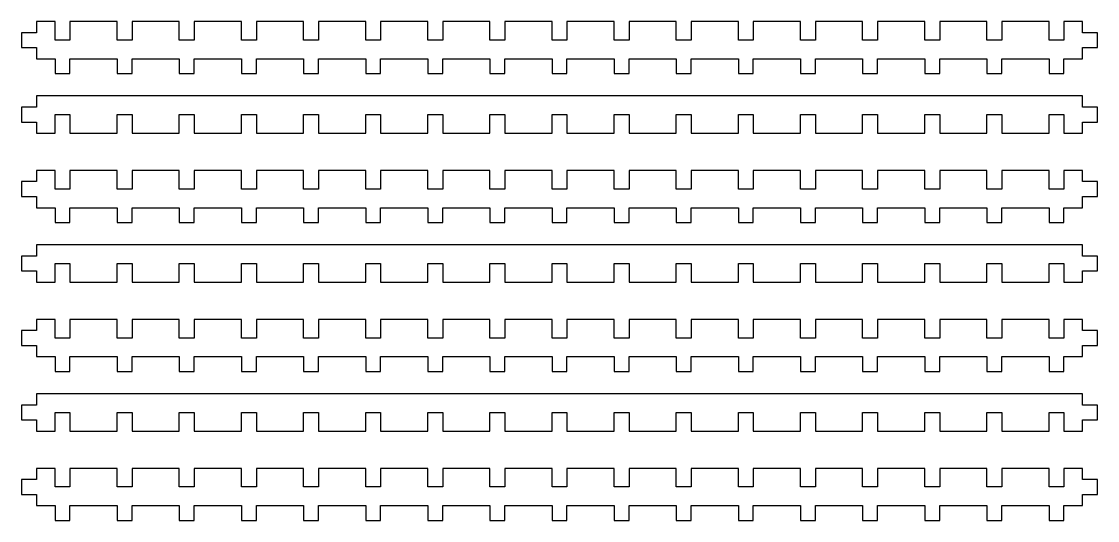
# Model space of a CAD drawing. Header units: metres. Extents: x -299 to 289, y -680 to 587.
# Drawn here: x -298.7 to -10, y -360 to -226 of the extents above; entities that cross this region are included whole.
import ezdxf

# ---------------------------------------------------------------- set-up
doc = ezdxf.new("R2010")
doc.units = ezdxf.units.M

msp = doc.modelspace()

# ---------------------------------------------------------------- linework, layer by layer
for p, q in [((-289.667, -226), (-294.667, -226)), ((-294.667, -226), (-294.667, -229)), ((-289.667, -231), (-289.667, -226)), ((-273, -226), (-285.667, -226)), ((-285.667, -226), (-285.667, -231)), ((-273, -231), (-273, -226)), ((-256.333, -226), (-269, -226)), ((-269, -226), (-269, -231)), ((-256.333, -231), (-256.333, -226)), ((-239.667, -226), (-252.333, -226)), ((-252.333, -226), (-252.333, -231)), ((-239.667, -231), (-239.667, -226)), ((-223, -226), (-235.667, -226)), ((-235.667, -226), (-235.667, -231)), ((-223, -231), (-223, -226)), ((-206.333, -226), (-219, -226)), ((-219, -226), (-219, -231)), ((-206.333, -231), (-206.333, -226)), ((-189.667, -226), (-202.333, -226)), ((-202.333, -226), (-202.333, -231)), ((-189.667, -231), (-189.667, -226)), ((-173, -226), (-185.667, -226)), ((-185.667, -226), (-185.667, -231)), ((-173, -231), (-173, -226)), ((-156.333, -226), (-169, -226)), ((-169, -226), (-169, -231)), ((-156.333, -231), (-156.333, -226)), ((-139.667, -226), (-152.333, -226)), ((-152.333, -226), (-152.333, -231)), ((-139.667, -231), (-139.667, -226)), ((-123, -226), (-135.667, -226)), ((-135.667, -226), (-135.667, -231)), ((-123, -231), (-123, -226)), ((-106.333, -226), (-119, -226)), ((-119, -226), (-119, -231)), ((-106.333, -231), (-106.333, -226)), ((-89.6667, -226), (-102.333, -226)), ((-102.333, -226), (-102.333, -231)), ((-89.6667, -231), (-89.6667, -226)), ((-73, -226), (-85.6667, -226)), ((-85.6667, -226), (-85.6667, -231)), ((-73, -231), (-73, -226)), ((-56.3333, -226), (-69, -226)), ((-69, -226), (-69, -231)), ((-56.3333, -231), (-56.3333, -226)), ((-39.6667, -226), (-52.3333, -226)), ((-52.3333, -226), (-52.3333, -231)), ((-39.6667, -231), (-39.6667, -226)), ((-23, -226), (-35.6667, -226)), ((-35.6667, -226), (-35.6667, -231)), ((-23, -231), (-23, -226)), ((-14, -226), (-19, -226)), ((-19, -226), (-19, -231)), ((-14, -229), (-14, -226)), ((-294.667, -229), (-298.667, -229)), ((-298.667, -229), (-298.667, -233)), ((-10, -229), (-14, -229)), ((-10, -233), (-10, -229)), ((-298.667, -233), (-294.667, -233)), ((-294.667, -233), (-294.667, -236)), ((-285.667, -231), (-289.667, -231)), ((-269, -231), (-273, -231)), ((-252.333, -231), (-256.333, -231)), ((-235.667, -231), (-239.667, -231)), ((-219, -231), (-223, -231)), ((-202.333, -231), (-206.333, -231)), ((-185.667, -231), (-189.667, -231)), ((-169, -231), (-173, -231)), ((-152.333, -231), (-156.333, -231)), ((-135.667, -231), (-139.667, -231)), ((-119, -231), (-123, -231)), ((-102.333, -231), (-106.333, -231)), ((-85.6667, -231), (-89.6667, -231)), ((-69, -231), (-73, -231)), ((-52.3333, -231), (-56.3333, -231)), ((-35.6667, -231), (-39.6667, -231)), ((-19, -231), (-23, -231)), ((-14, -236), (-14, -233)), ((-14, -233), (-10, -233)), ((-294.667, -236), (-289.667, -236)), ((-289.667, -236), (-289.667, -240)), ((-285.667, -236), (-273, -236)), ((-285.667, -240), (-285.667, -236)), ((-273, -236), (-273, -240)), ((-269, -240), (-269, -236)), ((-269, -236), (-256.333, -236)), ((-256.333, -236), (-256.333, -240)), ((-252.333, -240), (-252.333, -236)), ((-252.333, -236), (-239.667, -236)), ((-239.667, -236), (-239.667, -240)), ((-235.667, -240), (-235.667, -236)), ((-235.667, -236), (-223, -236)), ((-223, -236), (-223, -240)), ((-219, -240), (-219, -236)), ((-219, -236), (-206.333, -236)), ((-206.333, -236), (-206.333, -240)), ((-202.333, -240), (-202.333, -236)), ((-202.333, -236), (-189.667, -236)), ((-189.667, -236), (-189.667, -240)), ((-185.667, -240), (-185.667, -236)), ((-185.667, -236), (-173, -236)), ((-173, -236), (-173, -240)), ((-169, -240), (-169, -236)), ((-169, -236), (-156.333, -236)), ((-156.333, -236), (-156.333, -240)), ((-152.333, -240), (-152.333, -236)), ((-152.333, -236), (-139.667, -236)), ((-139.667, -236), (-139.667, -240)), ((-135.667, -240), (-135.667, -236)), ((-135.667, -236), (-123, -236)), ((-123, -236), (-123, -240)), ((-119, -240), (-119, -236)), ((-119, -236), (-106.333, -236)), ((-106.333, -236), (-106.333, -240)), ((-102.333, -240), (-102.333, -236)), ((-102.333, -236), (-89.6667, -236)), ((-89.6667, -236), (-89.6667, -240)), ((-85.6667, -240), (-85.6667, -236)), ((-85.6667, -236), (-73, -236)), ((-73, -236), (-73, -240)), ((-69, -240), (-69, -236)), ((-69, -236), (-56.3333, -236)), ((-56.3333, -236), (-56.3333, -240)), ((-52.3333, -240), (-52.3333, -236)), ((-52.3333, -236), (-39.6667, -236)), ((-39.6667, -236), (-39.6667, -240)), ((-35.6667, -240), (-35.6667, -236)), ((-35.6667, -236), (-23, -236)), ((-23, -236), (-23, -240)), ((-19, -240), (-19, -236)), ((-19, -236), (-14, -236)), ((-289.667, -240), (-285.667, -240)), ((-273, -240), (-269, -240)), ((-256.333, -240), (-252.333, -240)), ((-239.667, -240), (-235.667, -240)), ((-223, -240), (-219, -240)), ((-206.333, -240), (-202.333, -240)), ((-189.667, -240), (-185.667, -240)), ((-173, -240), (-169, -240)), ((-156.333, -240), (-152.333, -240)), ((-139.667, -240), (-135.667, -240)), ((-123, -240), (-119, -240)), ((-106.333, -240), (-102.333, -240)), ((-89.6667, -240), (-85.6667, -240)), ((-73, -240), (-69, -240)), ((-56.3333, -240), (-52.3333, -240)), ((-39.6667, -240), (-35.6667, -240)), ((-23, -240), (-19, -240)), ((-14, -246), (-294.667, -246)), ((-294.667, -246), (-294.667, -249)), ((-14, -249), (-14, -246)), ((-294.667, -249), (-298.667, -249)), ((-298.667, -249), (-298.667, -253)), ((-289.667, -251), (-285.667, -251)), ((-289.667, -256), (-289.667, -251)), ((-285.667, -251), (-285.667, -256)), ((-273, -256), (-273, -251)), ((-273, -251), (-269, -251)), ((-269, -251), (-269, -256)), ((-256.333, -256), (-256.333, -251)), ((-256.333, -251), (-252.333, -251)), ((-252.333, -251), (-252.333, -256)), ((-239.667, -256), (-239.667, -251)), ((-239.667, -251), (-235.667, -251)), ((-235.667, -251), (-235.667, -256)), ((-223, -256), (-223, -251)), ((-223, -251), (-219, -251)), ((-219, -251), (-219, -256)), ((-206.333, -256), (-206.333, -251)), ((-206.333, -251), (-202.333, -251)), ((-202.333, -251), (-202.333, -256)), ((-189.667, -256), (-189.667, -251)), ((-189.667, -251), (-185.667, -251)), ((-185.667, -251), (-185.667, -256)), ((-173, -256), (-173, -251)), ((-173, -251), (-169, -251)), ((-169, -251), (-169, -256)), ((-156.333, -256), (-156.333, -251)), ((-156.333, -251), (-152.333, -251)), ((-152.333, -251), (-152.333, -256)), ((-139.667, -256), (-139.667, -251)), ((-139.667, -251), (-135.667, -251)), ((-135.667, -251), (-135.667, -256)), ((-123, -256), (-123, -251)), ((-123, -251), (-119, -251)), ((-119, -251), (-119, -256)), ((-106.333, -256), (-106.333, -251)), ((-106.333, -251), (-102.333, -251)), ((-102.333, -251), (-102.333, -256)), ((-89.6667, -256), (-89.6667, -251)), ((-89.6667, -251), (-85.6667, -251)), ((-85.6667, -251), (-85.6667, -256)), ((-73, -256), (-73, -251)), ((-73, -251), (-69, -251)), ((-69, -251), (-69, -256)), ((-56.3333, -256), (-56.3333, -251)), ((-56.3333, -251), (-52.3333, -251)), ((-52.3333, -251), (-52.3333, -256)), ((-39.6667, -256), (-39.6667, -251)), ((-39.6667, -251), (-35.6667, -251)), ((-35.6667, -251), (-35.6667, -256)), ((-23, -256), (-23, -251)), ((-23, -251), (-19, -251)), ((-19, -251), (-19, -256)), ((-10, -249), (-14, -249)), ((-10, -253), (-10, -249)), ((-298.667, -253), (-294.667, -253)), ((-294.667, -253), (-294.667, -256)), ((-14, -256), (-14, -253)), ((-14, -253), (-10, -253)), ((-294.667, -256), (-289.667, -256)), ((-285.667, -256), (-273, -256)), ((-269, -256), (-256.333, -256)), ((-252.333, -256), (-239.667, -256)), ((-235.667, -256), (-223, -256)), ((-219, -256), (-206.333, -256)), ((-202.333, -256), (-189.667, -256)), ((-185.667, -256), (-173, -256)), ((-169, -256), (-156.333, -256)), ((-152.333, -256), (-139.667, -256)), ((-135.667, -256), (-123, -256)), ((-119, -256), (-106.333, -256)), ((-102.333, -256), (-89.6667, -256)), ((-85.6667, -256), (-73, -256)), ((-69, -256), (-56.3333, -256)), ((-52.3333, -256), (-39.6667, -256)), ((-35.6667, -256), (-23, -256)), ((-19, -256), (-14, -256)), ((-289.667, -266), (-294.667, -266)), ((-294.667, -266), (-294.667, -269)), ((-289.667, -271), (-289.667, -266)), ((-273, -266), (-285.667, -266)), ((-285.667, -266), (-285.667, -271)), ((-273, -271), (-273, -266)), ((-256.333, -266), (-269, -266)), ((-269, -266), (-269, -271)), ((-256.333, -271), (-256.333, -266)), ((-239.667, -266), (-252.333, -266)), ((-252.333, -266), (-252.333, -271)), ((-239.667, -271), (-239.667, -266)), ((-223, -266), (-235.667, -266)), ((-235.667, -266), (-235.667, -271)), ((-223, -271), (-223, -266)), ((-206.333, -266), (-219, -266)), ((-219, -266), (-219, -271)), ((-206.333, -271), (-206.333, -266)), ((-189.667, -266), (-202.333, -266)), ((-202.333, -266), (-202.333, -271)), ((-189.667, -271), (-189.667, -266)), ((-173, -266), (-185.667, -266)), ((-185.667, -266), (-185.667, -271)), ((-173, -271), (-173, -266)), ((-156.333, -266), (-169, -266)), ((-169, -266), (-169, -271)), ((-156.333, -271), (-156.333, -266)), ((-139.667, -266), (-152.333, -266)), ((-152.333, -266), (-152.333, -271)), ((-139.667, -271), (-139.667, -266)), ((-123, -266), (-135.667, -266)), ((-135.667, -266), (-135.667, -271)), ((-123, -271), (-123, -266)), ((-106.333, -266), (-119, -266)), ((-119, -266), (-119, -271)), ((-106.333, -271), (-106.333, -266)), ((-89.6667, -266), (-102.333, -266)), ((-102.333, -266), (-102.333, -271)), ((-89.6667, -271), (-89.6667, -266)), ((-73, -266), (-85.6667, -266)), ((-85.6667, -266), (-85.6667, -271)), ((-73, -271), (-73, -266)), ((-56.3333, -266), (-69, -266)), ((-69, -266), (-69, -271)), ((-56.3333, -271), (-56.3333, -266)), ((-39.6667, -266), (-52.3333, -266)), ((-52.3333, -266), (-52.3333, -271)), ((-39.6667, -271), (-39.6667, -266)), ((-23, -266), (-35.6667, -266)), ((-35.6667, -266), (-35.6667, -271)), ((-23, -271), (-23, -266)), ((-14, -266), (-19, -266)), ((-19, -266), (-19, -271)), ((-14, -269), (-14, -266)), ((-294.667, -269), (-298.667, -269)), ((-298.667, -269), (-298.667, -273)), ((-285.667, -271), (-289.667, -271)), ((-269, -271), (-273, -271)), ((-252.333, -271), (-256.333, -271)), ((-235.667, -271), (-239.667, -271)), ((-219, -271), (-223, -271)), ((-202.333, -271), (-206.333, -271)), ((-185.667, -271), (-189.667, -271)), ((-169, -271), (-173, -271)), ((-152.333, -271), (-156.333, -271)), ((-135.667, -271), (-139.667, -271)), ((-119, -271), (-123, -271)), ((-102.333, -271), (-106.333, -271)), ((-85.6667, -271), (-89.6667, -271)), ((-69, -271), (-73, -271)), ((-52.3333, -271), (-56.3333, -271)), ((-35.6667, -271), (-39.6667, -271)), ((-19, -271), (-23, -271)), ((-10, -269), (-14, -269)), ((-10, -273), (-10, -269)), ((-298.667, -273), (-294.667, -273)), ((-294.667, -273), (-294.667, -276)), ((-14, -276), (-14, -273)), ((-14, -273), (-10, -273)), ((-294.667, -276), (-289.667, -276)), ((-289.667, -276), (-289.667, -280)), ((-285.667, -276), (-273, -276)), ((-285.667, -280), (-285.667, -276)), ((-273, -276), (-273, -280)), ((-269, -280), (-269, -276)), ((-269, -276), (-256.333, -276)), ((-256.333, -276), (-256.333, -280)), ((-252.333, -280), (-252.333, -276)), ((-252.333, -276), (-239.667, -276)), ((-239.667, -276), (-239.667, -280)), ((-235.667, -280), (-235.667, -276)), ((-235.667, -276), (-223, -276)), ((-223, -276), (-223, -280)), ((-219, -280), (-219, -276)), ((-219, -276), (-206.333, -276)), ((-206.333, -276), (-206.333, -280)), ((-202.333, -280), (-202.333, -276)), ((-202.333, -276), (-189.667, -276)), ((-189.667, -276), (-189.667, -280)), ((-185.667, -280), (-185.667, -276)), ((-185.667, -276), (-173, -276)), ((-173, -276), (-173, -280)), ((-169, -280), (-169, -276)), ((-169, -276), (-156.333, -276)), ((-156.333, -276), (-156.333, -280)), ((-152.333, -280), (-152.333, -276)), ((-152.333, -276), (-139.667, -276)), ((-139.667, -276), (-139.667, -280)), ((-135.667, -280), (-135.667, -276)), ((-135.667, -276), (-123, -276)), ((-123, -276), (-123, -280)), ((-119, -280), (-119, -276)), ((-119, -276), (-106.333, -276)), ((-106.333, -276), (-106.333, -280)), ((-102.333, -280), (-102.333, -276)), ((-102.333, -276), (-89.6667, -276)), ((-89.6667, -276), (-89.6667, -280)), ((-85.6667, -280), (-85.6667, -276)), ((-85.6667, -276), (-73, -276)), ((-73, -276), (-73, -280)), ((-69, -280), (-69, -276)), ((-69, -276), (-56.3333, -276)), ((-56.3333, -276), (-56.3333, -280)), ((-52.3333, -280), (-52.3333, -276)), ((-52.3333, -276), (-39.6667, -276)), ((-39.6667, -276), (-39.6667, -280)), ((-35.6667, -280), (-35.6667, -276)), ((-35.6667, -276), (-23, -276)), ((-23, -276), (-23, -280)), ((-19, -280), (-19, -276)), ((-19, -276), (-14, -276)), ((-289.667, -280), (-285.667, -280)), ((-273, -280), (-269, -280)), ((-256.333, -280), (-252.333, -280)), ((-239.667, -280), (-235.667, -280)), ((-223, -280), (-219, -280)), ((-206.333, -280), (-202.333, -280)), ((-189.667, -280), (-185.667, -280)), ((-173, -280), (-169, -280)), ((-156.333, -280), (-152.333, -280)), ((-139.667, -280), (-135.667, -280)), ((-123, -280), (-119, -280)), ((-106.333, -280), (-102.333, -280)), ((-89.6667, -280), (-85.6667, -280)), ((-73, -280), (-69, -280)), ((-56.3333, -280), (-52.3333, -280)), ((-39.6667, -280), (-35.6667, -280)), ((-23, -280), (-19, -280)), ((-14, -286), (-294.667, -286)), ((-294.667, -286), (-294.667, -289)), ((-14, -289), (-14, -286)), ((-294.667, -289), (-298.667, -289)), ((-298.667, -289), (-298.667, -293)), ((-289.667, -291), (-285.667, -291)), ((-289.667, -296), (-289.667, -291)), ((-285.667, -291), (-285.667, -296)), ((-273, -296), (-273, -291)), ((-273, -291), (-269, -291)), ((-269, -291), (-269, -296)), ((-256.333, -296), (-256.333, -291)), ((-256.333, -291), (-252.333, -291)), ((-252.333, -291), (-252.333, -296)), ((-239.667, -296), (-239.667, -291)), ((-239.667, -291), (-235.667, -291)), ((-235.667, -291), (-235.667, -296)), ((-223, -296), (-223, -291)), ((-223, -291), (-219, -291)), ((-219, -291), (-219, -296)), ((-206.333, -296), (-206.333, -291)), ((-206.333, -291), (-202.333, -291)), ((-202.333, -291), (-202.333, -296)), ((-189.667, -296), (-189.667, -291)), ((-189.667, -291), (-185.667, -291)), ((-185.667, -291), (-185.667, -296)), ((-173, -296), (-173, -291)), ((-173, -291), (-169, -291)), ((-169, -291), (-169, -296)), ((-156.333, -296), (-156.333, -291)), ((-156.333, -291), (-152.333, -291)), ((-152.333, -291), (-152.333, -296)), ((-139.667, -296), (-139.667, -291)), ((-139.667, -291), (-135.667, -291)), ((-135.667, -291), (-135.667, -296)), ((-123, -296), (-123, -291)), ((-123, -291), (-119, -291)), ((-119, -291), (-119, -296)), ((-106.333, -296), (-106.333, -291)), ((-106.333, -291), (-102.333, -291)), ((-102.333, -291), (-102.333, -296)), ((-89.6667, -296), (-89.6667, -291)), ((-89.6667, -291), (-85.6667, -291)), ((-85.6667, -291), (-85.6667, -296)), ((-73, -296), (-73, -291)), ((-73, -291), (-69, -291)), ((-69, -291), (-69, -296)), ((-56.3333, -296), (-56.3333, -291)), ((-56.3333, -291), (-52.3333, -291)), ((-52.3333, -291), (-52.3333, -296)), ((-39.6667, -296), (-39.6667, -291)), ((-39.6667, -291), (-35.6667, -291)), ((-35.6667, -291), (-35.6667, -296)), ((-23, -296), (-23, -291)), ((-23, -291), (-19, -291)), ((-19, -291), (-19, -296)), ((-10, -289), (-14, -289)), ((-10, -293), (-10, -289)), ((-298.667, -293), (-294.667, -293)), ((-294.667, -293), (-294.667, -296)), ((-14, -296), (-14, -293)), ((-14, -293), (-10, -293)), ((-294.667, -296), (-289.667, -296)), ((-285.667, -296), (-273, -296)), ((-269, -296), (-256.333, -296)), ((-252.333, -296), (-239.667, -296)), ((-235.667, -296), (-223, -296)), ((-219, -296), (-206.333, -296)), ((-202.333, -296), (-189.667, -296)), ((-185.667, -296), (-173, -296)), ((-169, -296), (-156.333, -296)), ((-152.333, -296), (-139.667, -296)), ((-135.667, -296), (-123, -296)), ((-119, -296), (-106.333, -296)), ((-102.333, -296), (-89.6667, -296)), ((-85.6667, -296), (-73, -296)), ((-69, -296), (-56.3333, -296)), ((-52.3333, -296), (-39.6667, -296)), ((-35.6667, -296), (-23, -296)), ((-19, -296), (-14, -296)), ((-289.667, -306), (-294.667, -306)), ((-294.667, -306), (-294.667, -309)), ((-289.667, -311), (-289.667, -306)), ((-273, -306), (-285.667, -306)), ((-285.667, -306), (-285.667, -311)), ((-273, -311), (-273, -306)), ((-256.333, -306), (-269, -306)), ((-269, -306), (-269, -311)), ((-256.333, -311), (-256.333, -306)), ((-239.667, -306), (-252.333, -306)), ((-252.333, -306), (-252.333, -311)), ((-239.667, -311), (-239.667, -306)), ((-223, -306), (-235.667, -306)), ((-235.667, -306), (-235.667, -311)), ((-223, -311), (-223, -306)), ((-206.333, -306), (-219, -306)), ((-219, -306), (-219, -311)), ((-206.333, -311), (-206.333, -306)), ((-189.667, -306), (-202.333, -306)), ((-202.333, -306), (-202.333, -311)), ((-189.667, -311), (-189.667, -306)), ((-173, -306), (-185.667, -306)), ((-185.667, -306), (-185.667, -311)), ((-173, -311), (-173, -306)), ((-156.333, -306), (-169, -306)), ((-169, -306), (-169, -311)), ((-156.333, -311), (-156.333, -306)), ((-139.667, -306), (-152.333, -306)), ((-152.333, -306), (-152.333, -311)), ((-139.667, -311), (-139.667, -306)), ((-123, -306), (-135.667, -306)), ((-135.667, -306), (-135.667, -311)), ((-123, -311), (-123, -306)), ((-106.333, -306), (-119, -306)), ((-119, -306), (-119, -311)), ((-106.333, -311), (-106.333, -306)), ((-89.6667, -306), (-102.333, -306)), ((-102.333, -306), (-102.333, -311)), ((-89.6667, -311), (-89.6667, -306)), ((-73, -306), (-85.6667, -306)), ((-85.6667, -306), (-85.6667, -311)), ((-73, -311), (-73, -306)), ((-56.3333, -306), (-69, -306)), ((-69, -306), (-69, -311)), ((-56.3333, -311), (-56.3333, -306)), ((-39.6667, -306), (-52.3333, -306)), ((-52.3333, -306), (-52.3333, -311)), ((-39.6667, -311), (-39.6667, -306)), ((-23, -306), (-35.6667, -306)), ((-35.6667, -306), (-35.6667, -311)), ((-23, -311), (-23, -306)), ((-14, -306), (-19, -306)), ((-19, -306), (-19, -311)), ((-14, -309), (-14, -306)), ((-294.667, -309), (-298.667, -309)), ((-298.667, -309), (-298.667, -313)), ((-285.667, -311), (-289.667, -311)), ((-269, -311), (-273, -311)), ((-252.333, -311), (-256.333, -311)), ((-235.667, -311), (-239.667, -311)), ((-219, -311), (-223, -311)), ((-202.333, -311), (-206.333, -311)), ((-185.667, -311), (-189.667, -311)), ((-169, -311), (-173, -311)), ((-152.333, -311), (-156.333, -311)), ((-135.667, -311), (-139.667, -311)), ((-119, -311), (-123, -311)), ((-102.333, -311), (-106.333, -311)), ((-85.6667, -311), (-89.6667, -311)), ((-69, -311), (-73, -311)), ((-52.3333, -311), (-56.3333, -311)), ((-35.6667, -311), (-39.6667, -311)), ((-19, -311), (-23, -311)), ((-10, -309), (-14, -309)), ((-10, -313), (-10, -309)), ((-298.667, -313), (-294.667, -313)), ((-294.667, -313), (-294.667, -316)), ((-14, -316), (-14, -313)), ((-14, -313), (-10, -313)), ((-294.667, -316), (-289.667, -316)), ((-289.667, -316), (-289.667, -320)), ((-285.667, -316), (-273, -316)), ((-285.667, -320), (-285.667, -316)), ((-273, -316), (-273, -320)), ((-269, -320), (-269, -316)), ((-269, -316), (-256.333, -316)), ((-256.333, -316), (-256.333, -320)), ((-252.333, -320), (-252.333, -316)), ((-252.333, -316), (-239.667, -316)), ((-239.667, -316), (-239.667, -320)), ((-235.667, -320), (-235.667, -316)), ((-235.667, -316), (-223, -316)), ((-223, -316), (-223, -320)), ((-219, -320), (-219, -316)), ((-219, -316), (-206.333, -316)), ((-206.333, -316), (-206.333, -320)), ((-202.333, -320), (-202.333, -316)), ((-202.333, -316), (-189.667, -316)), ((-189.667, -316), (-189.667, -320)), ((-185.667, -320), (-185.667, -316)), ((-185.667, -316), (-173, -316)), ((-173, -316), (-173, -320)), ((-169, -320), (-169, -316)), ((-169, -316), (-156.333, -316)), ((-156.333, -316), (-156.333, -320)), ((-152.333, -320), (-152.333, -316)), ((-152.333, -316), (-139.667, -316)), ((-139.667, -316), (-139.667, -320)), ((-135.667, -320), (-135.667, -316)), ((-135.667, -316), (-123, -316)), ((-123, -316), (-123, -320)), ((-119, -320), (-119, -316)), ((-119, -316), (-106.333, -316)), ((-106.333, -316), (-106.333, -320)), ((-102.333, -320), (-102.333, -316)), ((-102.333, -316), (-89.6667, -316)), ((-89.6667, -316), (-89.6667, -320)), ((-85.6667, -320), (-85.6667, -316)), ((-85.6667, -316), (-73, -316)), ((-73, -316), (-73, -320)), ((-69, -320), (-69, -316)), ((-69, -316), (-56.3333, -316)), ((-56.3333, -316), (-56.3333, -320)), ((-52.3333, -320), (-52.3333, -316)), ((-52.3333, -316), (-39.6667, -316)), ((-39.6667, -316), (-39.6667, -320)), ((-35.6667, -320), (-35.6667, -316)), ((-35.6667, -316), (-23, -316)), ((-23, -316), (-23, -320)), ((-19, -320), (-19, -316)), ((-19, -316), (-14, -316)), ((-289.667, -320), (-285.667, -320)), ((-273, -320), (-269, -320)), ((-256.333, -320), (-252.333, -320)), ((-239.667, -320), (-235.667, -320)), ((-223, -320), (-219, -320)), ((-206.333, -320), (-202.333, -320)), ((-189.667, -320), (-185.667, -320)), ((-173, -320), (-169, -320)), ((-156.333, -320), (-152.333, -320)), ((-139.667, -320), (-135.667, -320)), ((-123, -320), (-119, -320)), ((-106.333, -320), (-102.333, -320)), ((-89.6667, -320), (-85.6667, -320)), ((-73, -320), (-69, -320)), ((-56.3333, -320), (-52.3333, -320)), ((-39.6667, -320), (-35.6667, -320)), ((-23, -320), (-19, -320)), ((-14, -326), (-294.667, -326)), ((-294.667, -326), (-294.667, -329)), ((-14, -329), (-14, -326)), ((-294.667, -329), (-298.667, -329)), ((-298.667, -329), (-298.667, -333)), ((-10, -329), (-14, -329)), ((-10, -333), (-10, -329)), ((-289.667, -331), (-285.667, -331)), ((-289.667, -336), (-289.667, -331)), ((-285.667, -331), (-285.667, -336)), ((-273, -336), (-273, -331)), ((-273, -331), (-269, -331)), ((-269, -331), (-269, -336)), ((-256.333, -336), (-256.333, -331)), ((-256.333, -331), (-252.333, -331)), ((-252.333, -331), (-252.333, -336)), ((-239.667, -336), (-239.667, -331)), ((-239.667, -331), (-235.667, -331)), ((-235.667, -331), (-235.667, -336)), ((-223, -336), (-223, -331)), ((-223, -331), (-219, -331)), ((-219, -331), (-219, -336)), ((-206.333, -336), (-206.333, -331)), ((-206.333, -331), (-202.333, -331)), ((-202.333, -331), (-202.333, -336)), ((-189.667, -336), (-189.667, -331)), ((-189.667, -331), (-185.667, -331)), ((-185.667, -331), (-185.667, -336)), ((-173, -336), (-173, -331)), ((-173, -331), (-169, -331)), ((-169, -331), (-169, -336)), ((-156.333, -336), (-156.333, -331)), ((-156.333, -331), (-152.333, -331)), ((-152.333, -331), (-152.333, -336)), ((-139.667, -336), (-139.667, -331)), ((-139.667, -331), (-135.667, -331)), ((-135.667, -331), (-135.667, -336)), ((-123, -336), (-123, -331)), ((-123, -331), (-119, -331)), ((-119, -331), (-119, -336)), ((-106.333, -336), (-106.333, -331)), ((-106.333, -331), (-102.333, -331)), ((-102.333, -331), (-102.333, -336)), ((-89.6667, -336), (-89.6667, -331)), ((-89.6667, -331), (-85.6667, -331)), ((-85.6667, -331), (-85.6667, -336)), ((-73, -336), (-73, -331)), ((-73, -331), (-69, -331)), ((-69, -331), (-69, -336)), ((-56.3333, -336), (-56.3333, -331)), ((-56.3333, -331), (-52.3333, -331)), ((-52.3333, -331), (-52.3333, -336)), ((-39.6667, -336), (-39.6667, -331)), ((-39.6667, -331), (-35.6667, -331)), ((-35.6667, -331), (-35.6667, -336)), ((-23, -336), (-23, -331)), ((-23, -331), (-19, -331)), ((-19, -331), (-19, -336)), ((-298.667, -333), (-294.667, -333)), ((-294.667, -333), (-294.667, -336)), ((-14, -336), (-14, -333)), ((-14, -333), (-10, -333)), ((-294.667, -336), (-289.667, -336)), ((-285.667, -336), (-273, -336)), ((-269, -336), (-256.333, -336)), ((-252.333, -336), (-239.667, -336)), ((-235.667, -336), (-223, -336)), ((-219, -336), (-206.333, -336)), ((-202.333, -336), (-189.667, -336)), ((-185.667, -336), (-173, -336)), ((-169, -336), (-156.333, -336)), ((-152.333, -336), (-139.667, -336)), ((-135.667, -336), (-123, -336)), ((-119, -336), (-106.333, -336)), ((-102.333, -336), (-89.6667, -336)), ((-85.6667, -336), (-73, -336)), ((-69, -336), (-56.3333, -336)), ((-52.3333, -336), (-39.6667, -336)), ((-35.6667, -336), (-23, -336)), ((-19, -336), (-14, -336)), ((-289.667, -346), (-294.667, -346)), ((-294.667, -346), (-294.667, -349)), ((-289.667, -351), (-289.667, -346)), ((-273, -346), (-285.667, -346)), ((-285.667, -346), (-285.667, -351)), ((-273, -351), (-273, -346)), ((-256.333, -346), (-269, -346)), ((-269, -346), (-269, -351)), ((-256.333, -351), (-256.333, -346)), ((-239.667, -346), (-252.333, -346)), ((-252.333, -346), (-252.333, -351)), ((-239.667, -351), (-239.667, -346)), ((-223, -346), (-235.667, -346)), ((-235.667, -346), (-235.667, -351)), ((-223, -351), (-223, -346)), ((-206.333, -346), (-219, -346)), ((-219, -346), (-219, -351)), ((-206.333, -351), (-206.333, -346)), ((-189.667, -346), (-202.333, -346)), ((-202.333, -346), (-202.333, -351)), ((-189.667, -351), (-189.667, -346)), ((-173, -346), (-185.667, -346)), ((-185.667, -346), (-185.667, -351)), ((-173, -351), (-173, -346)), ((-156.333, -346), (-169, -346)), ((-169, -346), (-169, -351)), ((-156.333, -351), (-156.333, -346)), ((-139.667, -346), (-152.333, -346)), ((-152.333, -346), (-152.333, -351)), ((-139.667, -351), (-139.667, -346)), ((-123, -346), (-135.667, -346)), ((-135.667, -346), (-135.667, -351)), ((-123, -351), (-123, -346)), ((-106.333, -346), (-119, -346)), ((-119, -346), (-119, -351)), ((-106.333, -351), (-106.333, -346)), ((-89.6667, -346), (-102.333, -346)), ((-102.333, -346), (-102.333, -351)), ((-89.6667, -351), (-89.6667, -346)), ((-73, -346), (-85.6667, -346)), ((-85.6667, -346), (-85.6667, -351)), ((-73, -351), (-73, -346)), ((-56.3333, -346), (-69, -346)), ((-69, -346), (-69, -351)), ((-56.3333, -351), (-56.3333, -346)), ((-39.6667, -346), (-52.3333, -346)), ((-52.3333, -346), (-52.3333, -351)), ((-39.6667, -351), (-39.6667, -346)), ((-23, -346), (-35.6667, -346)), ((-35.6667, -346), (-35.6667, -351)), ((-23, -351), (-23, -346)), ((-14, -346), (-19, -346)), ((-19, -346), (-19, -351)), ((-14, -349), (-14, -346)), ((-294.667, -349), (-298.667, -349)), ((-298.667, -349), (-298.667, -353)), ((-10, -349), (-14, -349)), ((-10, -353), (-10, -349)), ((-285.667, -351), (-289.667, -351)), ((-269, -351), (-273, -351)), ((-252.333, -351), (-256.333, -351)), ((-235.667, -351), (-239.667, -351)), ((-219, -351), (-223, -351)), ((-202.333, -351), (-206.333, -351)), ((-185.667, -351), (-189.667, -351)), ((-169, -351), (-173, -351)), ((-152.333, -351), (-156.333, -351)), ((-135.667, -351), (-139.667, -351)), ((-119, -351), (-123, -351)), ((-102.333, -351), (-106.333, -351)), ((-85.6667, -351), (-89.6667, -351)), ((-69, -351), (-73, -351)), ((-52.3333, -351), (-56.3333, -351)), ((-35.6667, -351), (-39.6667, -351)), ((-19, -351), (-23, -351)), ((-298.667, -353), (-294.667, -353)), ((-294.667, -353), (-294.667, -356)), ((-14, -356), (-14, -353)), ((-14, -353), (-10, -353)), ((-294.667, -356), (-289.667, -356)), ((-289.667, -356), (-289.667, -360)), ((-285.667, -356), (-273, -356)), ((-285.667, -360), (-285.667, -356)), ((-273, -356), (-273, -360)), ((-269, -360), (-269, -356)), ((-269, -356), (-256.333, -356)), ((-256.333, -356), (-256.333, -360)), ((-252.333, -360), (-252.333, -356)), ((-252.333, -356), (-239.667, -356)), ((-239.667, -356), (-239.667, -360)), ((-235.667, -360), (-235.667, -356)), ((-235.667, -356), (-223, -356)), ((-223, -356), (-223, -360)), ((-219, -360), (-219, -356)), ((-219, -356), (-206.333, -356)), ((-206.333, -356), (-206.333, -360)), ((-202.333, -360), (-202.333, -356)), ((-202.333, -356), (-189.667, -356)), ((-189.667, -356), (-189.667, -360)), ((-185.667, -360), (-185.667, -356)), ((-185.667, -356), (-173, -356)), ((-173, -356), (-173, -360)), ((-169, -360), (-169, -356)), ((-169, -356), (-156.333, -356)), ((-156.333, -356), (-156.333, -360)), ((-152.333, -360), (-152.333, -356)), ((-152.333, -356), (-139.667, -356)), ((-139.667, -356), (-139.667, -360)), ((-135.667, -360), (-135.667, -356)), ((-135.667, -356), (-123, -356)), ((-123, -356), (-123, -360)), ((-119, -360), (-119, -356)), ((-119, -356), (-106.333, -356)), ((-106.333, -356), (-106.333, -360)), ((-102.333, -360), (-102.333, -356)), ((-102.333, -356), (-89.6667, -356)), ((-89.6667, -356), (-89.6667, -360)), ((-85.6667, -360), (-85.6667, -356)), ((-85.6667, -356), (-73, -356)), ((-73, -356), (-73, -360)), ((-69, -360), (-69, -356)), ((-69, -356), (-56.3333, -356)), ((-56.3333, -356), (-56.3333, -360)), ((-52.3333, -360), (-52.3333, -356)), ((-52.3333, -356), (-39.6667, -356)), ((-39.6667, -356), (-39.6667, -360)), ((-35.6667, -360), (-35.6667, -356)), ((-35.6667, -356), (-23, -356)), ((-23, -356), (-23, -360)), ((-19, -360), (-19, -356)), ((-19, -356), (-14, -356)), ((-289.667, -360), (-285.667, -360)), ((-273, -360), (-269, -360)), ((-256.333, -360), (-252.333, -360)), ((-239.667, -360), (-235.667, -360)), ((-223, -360), (-219, -360)), ((-206.333, -360), (-202.333, -360)), ((-189.667, -360), (-185.667, -360)), ((-173, -360), (-169, -360)), ((-156.333, -360), (-152.333, -360)), ((-139.667, -360), (-135.667, -360)), ((-123, -360), (-119, -360)), ((-106.333, -360), (-102.333, -360)), ((-89.6667, -360), (-85.6667, -360)), ((-73, -360), (-69, -360)), ((-56.3333, -360), (-52.3333, -360)), ((-39.6667, -360), (-35.6667, -360)), ((-23, -360), (-19, -360))]:
    msp.add_line(p, q)

doc.saveas('drawing.dxf')
